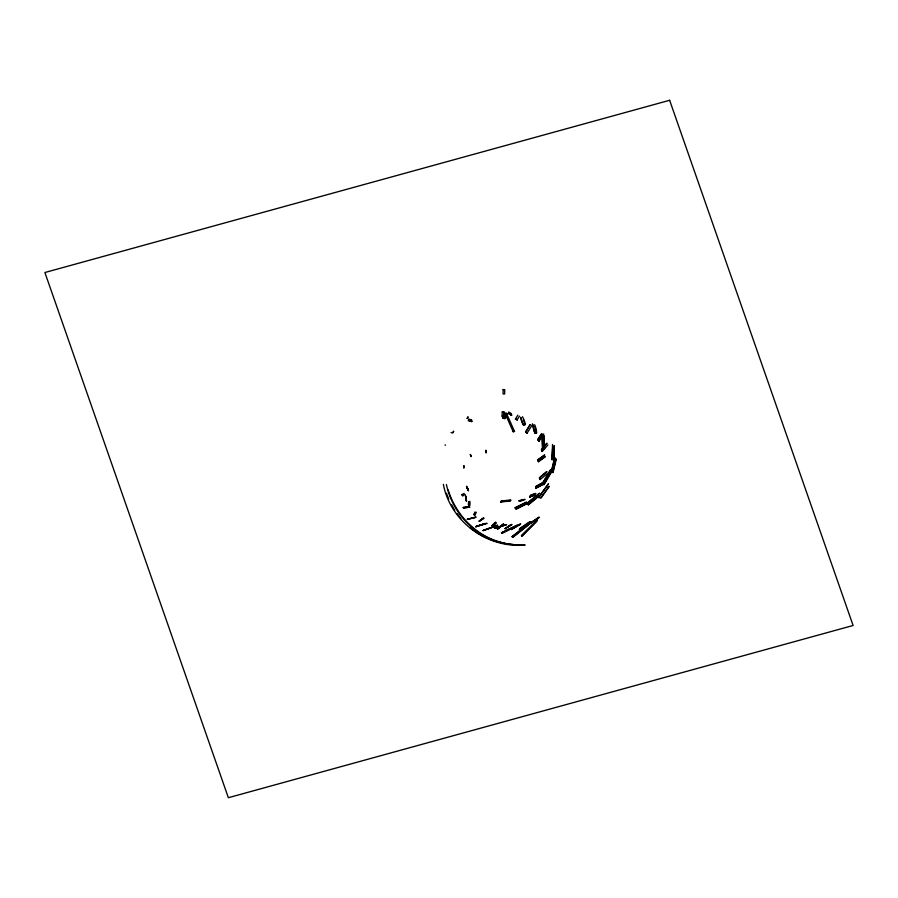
<?xml version="1.0" encoding="UTF-8"?>
<svg xmlns="http://www.w3.org/2000/svg" width="898" height="898" viewBox="0 0 898 898"><rect width="100%" height="100%" fill="white"/><g stroke="black" fill="none" stroke-linecap="round" stroke-linejoin="round"><path stroke-width="1.35" d="M503.385 418.502L502.128 416.167L502.173 411.722L503.744 411.8L505.069 414.225M503.744 411.8L503.699 416.257L502.128 416.167M504.541 415.561L504.609 412.53L503.172 412.451M543.537 484.235L535.87 488.198L535.926 486.357L543.2 482.361M536.274 488.243L536.319 486.402L543.593 482.394M554.392 445.554L553.875 459.349L551.978 459.653L552.539 444.465M551.978 459.653L552.809 445.599M553.617 458.227L554.032 447.182M469.901 501.286L469.531 505.473L468.475 504.721L468.61 502.072M468.475 504.721L468.778 501.847M469.531 505.473L469.654 502.835M508.796 413.754L511.647 415.314L511.355 413.832L509.065 412.16M510.614 414.887L510.749 413.933L508.504 412.261M469.688 507.28L463.256 507.639L468.778 506.539M464.232 508.088L469.755 506.988M554.616 457.834L551.159 472.471L544.177 484.482L542.022 484.269L550.395 469.822M556.255 459.058L553.112 472.37L551.159 472.471L554.975 457.666M552.753 472.539L555.896 459.237M507.718 413.821L504.844 418.625L503.183 418.187L506.158 412.99M504.844 418.625L507.819 413.428M522.49 416.728C528.35 426.977 522.277 428.469 520.795 417.211M473.74 514.532L475.008 514.846L473.74 514.532L475.042 511.916M529.932 522.67L519.426 529.551L519.751 528.585L530.033 521.603M519.639 529.64L519.964 528.675L530.258 521.704M535.096 495.258L529.584 496.931L530.392 495.281L535.534 493.406M529.943 497.133L530.752 495.483L535.893 493.608M475.008 514.846L476.322 512.23M538.665 518.18L528.226 524.533L538.957 517.147M528.428 524.657L539.159 517.282M542.022 484.269L550.766 469.744M543.795 484.572L550.766 472.528M503.183 418.187L506.057 413.383M515.452 419.085L517.259 419.748L515.452 419.085L517.82 415.145M517.046 420.096L519.414 416.144M530.19 424.653L525.835 431.77L526.991 433.296L525.566 432.073L529.921 424.945M526.991 433.296L532.346 424.687M534.658 424.72C539.53 436.417 533.423 435.856 533.008 424.799M543.739 433.891L538.923 441.154L537.711 439.728L541.46 433.891M537.711 439.728L541.775 433.644M538.923 441.154L542.673 435.317M510.333 501.185L500.59 501.802L501.151 500.983L510.715 499.984M500.758 502.184L501.32 501.365L510.883 500.366M549.284 486.357L541.191 497.66L538.553 497.526L548.263 483.955M538.553 497.526L548.599 483.82M540.854 497.795L548.947 486.491M464.199 493.395L461.74 494.731L462.773 495.775L465.231 494.439M462.773 495.775L461.909 494.495M547.017 443.219L541.73 449.651L542.269 451.447L541.371 449.819L546.658 443.399M542.269 451.447L547.915 444.847M542.01 435.934L542.482 449.528L544.469 449.022L543.997 435.429M542.482 449.528L544.469 449.022M537.262 520.761L521.895 536.117L521.469 535.691L536.847 520.335M537.049 520.47L521.469 535.691M536.095 521.592L521.895 536.117M496.066 523.096L493.361 525.644L492.07 525.712L495.651 522.03M492.07 525.712L494.776 523.164M492.048 525.42L493.339 525.364L496.055 522.816M519.863 524.701L511.366 529.438L520.47 523.815M511.523 529.618L512.129 528.742M503.587 524.634L497.481 529.068L503.486 523.646M497.481 529.068L502.51 524.746M497.458 528.832L503.565 524.387M546.904 471.618L539.631 477.747L540.091 479.566L539.283 477.893L546.556 471.764M540.091 479.566L547.724 473.302M539.114 495.999L528.574 504.71L526.61 503.744L539.249 493.294M526.61 503.744L539.642 493.328M528.192 504.676L538.733 495.965M483.034 530.449L497.571 525.128M528.215 525.173L512.803 537.262L512.073 536.678L527.485 524.589M528.799 523.826L512.073 536.678M526.902 525.947L512.803 537.262M483.82 518.483L479.24 521.244L483.595 517.641M479.24 521.244L482.563 518.752M479.184 520.963L483.753 518.202M545.266 456.79L538.317 461.673L537.79 459.888L544.368 455.095M537.79 459.888L544.749 455.017M538.317 461.673L544.895 456.88M519.426 529.551L529.708 522.58M511.86 524.6L505.215 528.731L510.771 524.713M505.215 528.731L510.85 524.937M505.136 528.507L511.781 524.376M528.226 524.533L538.463 518.045M511.366 529.438L520.638 523.994M535.87 488.198L543.144 484.202M526.206 504.126L516.215 509.177L515.093 507.808L526.34 502.117M515.093 507.808L526.688 502.319M517.113 508.347L524.612 504.553M516.215 526.284L501.69 533.367L501.511 532.772L517.237 525.094M517.394 525.274L501.511 532.772M516.058 526.105L501.69 533.367M506.618 524.769L494.506 528.215L506.528 524.533M523.231 500.422L519.066 500.77L524.758 499.277M519.235 501.151L524.926 499.658M529.584 496.931L534.737 495.056M483.405 530.46L497.672 525.352M483.135 530.673L496.111 526.026M514.52 431.41L513.072 431.523L514.52 431.41L507.774 416.257M486.896 523.512L475.738 526.733L484.92 523.411M475.738 526.733L484.931 523.702M475.716 526.441L486.873 523.22M466.455 486.413L468.453 490.589L467.106 488.332M494.506 528.215L504.822 525.117M523.489 424.776L525.195 424.294M466.073 497.054L466.388 501.095L465.736 495.864M475.929 517.293L467.387 519.302L475.861 517.001M467.387 519.302L475.267 517.428M467.319 519.022L468.049 519.167M519.066 500.77L523.063 500.04M469.194 419.647L471.607 420.051L471.865 421.532L468.161 420.623M463.256 507.639L467.342 507.033M500.59 501.802L504.698 501.365M535.051 432.858L536.701 432.78M552.292 459.394L553.875 459.349M513.836 544.817L525.173 545.03C487.558 548.689 450.414 521.659 443.354 484.348M516.9 544.985L524.129 544.873C509.155 545.378 493.855 542.145 480.61 535.006M551.518 472.303L553.112 472.37M501.252 543.189L504.317 543.357C475.446 537.588 452.345 513.039 446.418 484.516M538.89 497.38L541.191 497.66M501.78 543.009L516.047 545.007M542.403 484.19L544.177 484.482M471.607 420.051L468.543 419.029M471.865 421.532L468.846 420.522M503.284 417.795L504.945 418.232M504.844 543.178C477.702 537.79 456.094 515.912 448.136 489.814M463.323 507.359L464.3 507.808M451.021 432.522L451.604 432.814M444.993 444.937L445.576 445.217M526.991 503.778L528.574 504.71M469.912 527.698L474.133 530.684M476.254 532.188L479.42 534.433M468.644 504.485L469.699 505.248M510.434 414.214L511.231 414.82M538.025 439.481L539.238 440.896M457.06 513.454L460.91 518.573M515.441 508.01L516.215 509.177M451.672 504.788L454.758 510.378M466.736 486.323L467.802 488.68M467.387 488.243L468.453 490.589M506.506 416.706L513.252 431.859M446.452 493.204L448.742 499.131M470.485 454.478L471.27 456.622L470.148 454.59M523.298 419.647L525.094 424.687M520.694 417.604L523.399 425.169M467.532 488.77L468.172 490.678M538.171 459.81L538.688 461.594M466.331 499.827L466.668 501.017M534.781 426.404L536.488 433.117M532.447 423.789L534.838 433.195M511.647 415.314L510.749 413.933L511.041 415.415M470.922 420.163L471.181 421.645M465.793 497.133L466.388 501.095M465.445 495.943L466.051 499.905M543.728 435.721L544.199 449.326M542.224 434.273L542.751 449.225M486.065 450.381L486.155 452.985L485.717 450.336M503.138 389.564L503.06 393.919L504.642 394.009L504.71 389.642L503.138 389.564M467.959 416.986L467.196 418.502L467.959 416.986M453.625 431.332L452.76 432.791L453.625 431.332M669.639 100.284L44.9 272.521L228.361 797.716L853.1 625.479L669.639 100.284M463.952 465.815L463.839 467.88L463.952 465.815"/></g></svg>
